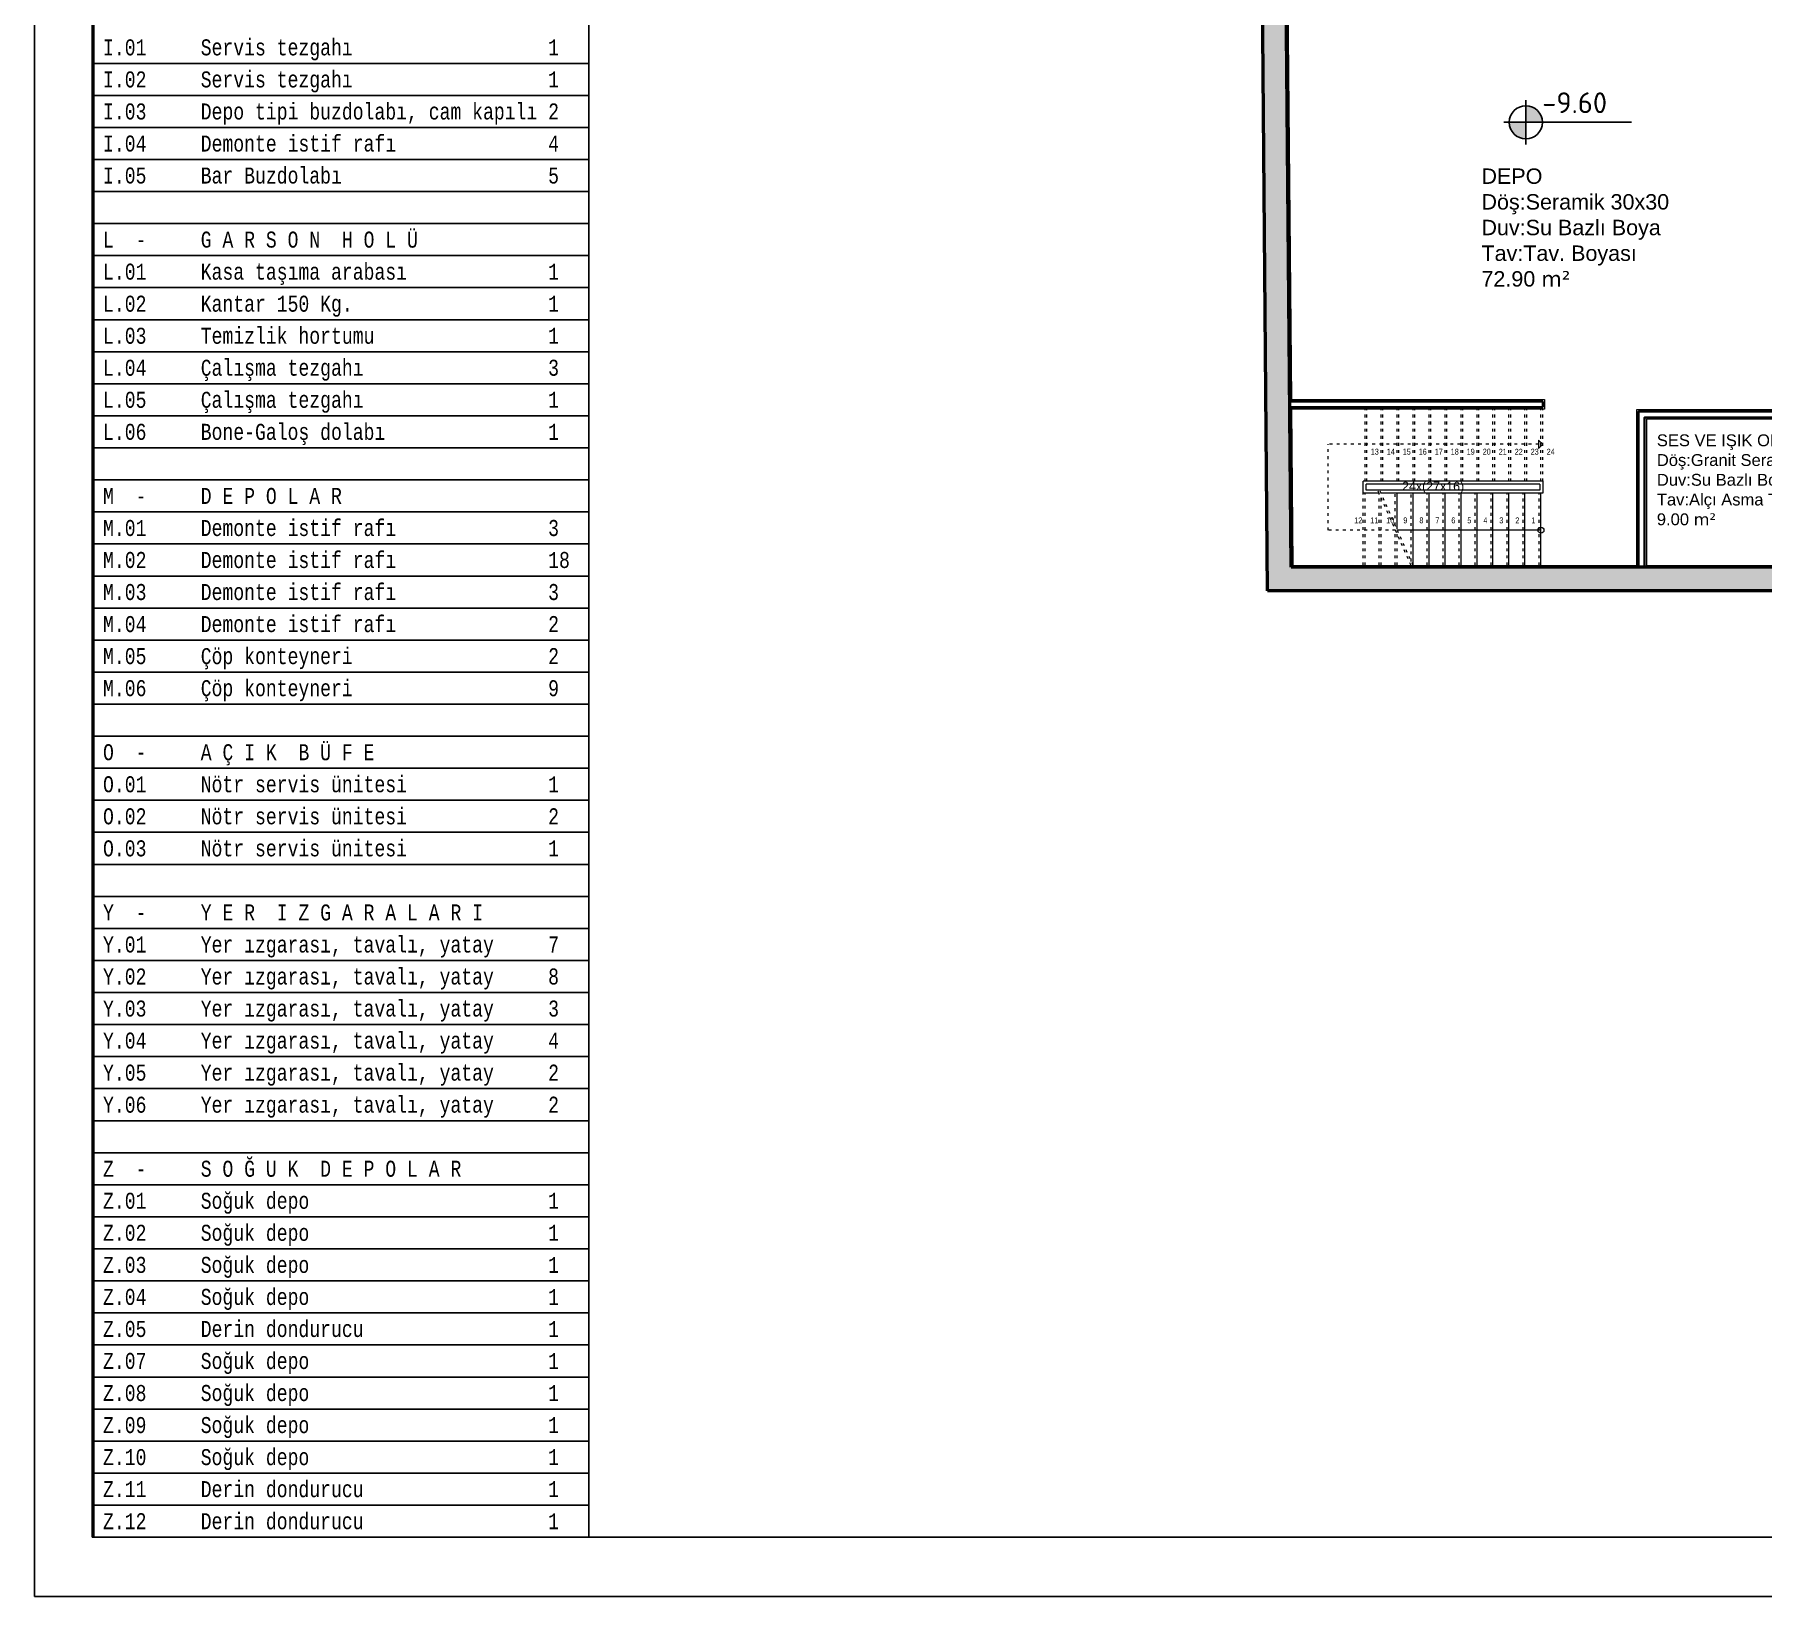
# Model space of a CAD drawing. Header units: millimetres. Extents: x 1443065 to 1517367, y 3763150 to 3779068.
# Drawn here: x 1443065 to 1445982, y 3763150 to 3765786 of the extents above; entities that cross this region are included whole.
import ezdxf
from ezdxf.enums import TextEntityAlignment as Align

# ---------------------------------------------------------------- set-up
doc = ezdxf.new("R2010")
doc.units = ezdxf.units.MM
doc.linetypes.add('ACAD_ISO03W100', pattern=[30, 12, -18])
for name, color, linetype in [('BL-I', 151, 'Continuous'), ('BL-L', 190, 'Continuous'), ('BL-M', 62, 'Continuous'), ('BL-O', 43, 'Continuous'), ('BL-Y', 144, 'Continuous'), ('BL-Z', 117, 'Continuous'), ('m-TAR_duvar', 8, 'Continuous'), ('m-YAZ_kot', 7, 'Continuous'), ('m-YAZ_pafta', 7, 'Continuous')]:
    doc.layers.add(name, color=color, linetype=linetype)
for name, color, linetype, lineweight in [('DUVAR', 2, 'Continuous', 35), ('MAHAL', 52, 'Continuous', 13), ('MERDIVEN', 4, 'Continuous', 20), ('SIVA', 3, 'Continuous', 9), ('TASIYICI', 170, 'Continuous', 50)]:
    doc.layers.add(name, color=color, linetype=linetype, lineweight=lineweight)
doc.styles.add('antet', font='monos.ttf', dxfattribs={"width": 0.8})
doc.styles.add('mono', font='isocpeur.ttf')
doc.styles.add('olculer', font='romans.shx', dxfattribs={"width": 0.8})
doc.styles.get("Standard").update_dxf_attribs({"font": 'arial.ttf'})

# ---------------------------------------------------------------- blocks, each defined once
blk = doc.blocks.new('m-plankot')
h = blk.add_hatch(color=256)
h.paths.add_polyline_path([(0, 0.144), (0, 0), (0.144, 0, 0.414214)])
h.paths.add_polyline_path([(0, -0.144), (0, 0), (-0.144, 0, 0.414214)])
for p, q in [((0, 0.192), (0, -0.192)), ((0.914, 0), (-0.192, 0))]:
    blk.add_line(p, q)
blk.add_circle((0, 0), 0.144)
blk.add_attdef('INCEKOT', (0.187, 0.1), '', height=0.18)
blk.add_attdef('KABAKOT', text='', height=0.18).set_placement((0.187, -0.1), align=Align.TOP_LEFT)

msp = doc.modelspace()

# ---------------------------------------------------------------- hatches: boundary and pattern name
at = {"layer": 'm-TAR_duvar'}
h = msp.add_hatch(dxfattribs=at)
h.set_pattern_fill('ANSI33', color=256, scale=2)
h.set_pattern_definition([(45, (27620.463, -87954.953), (-8.98025612, 8.98025612), []), (45, (27629.443, -87954.953), (-8.98025612, 8.98025612), [6.35, -3.175])])
h.paths.add_polyline_path([(1454794.4, 3768891.3), (1454777.3, 3769060.2), (1454740.2, 3769225), (1454678.9, 3769382.6), (1454596.9, 3769530.2), (1454495.4, 3769665), (1454375.9, 3769783.5), (1454239.7, 3769884.9), (1454091.6, 3769966), (1453859.6, 3770075.2), (1453406.1, 3770314.5), (1453184.7, 3770444.6), (1451717, 3771328.6), (1451249.5, 3771588), (1451035.3, 3771685.5), (1450763.6, 3771809), (1450409.2, 3771939.6), (1448897.8, 3772143), (1447435.3, 3772002.7), (1445092.3, 3771120.2), (1445146.3, 3764847.1), (1454849.9, 3764847.1)])
h.paths.add_polyline_path([(1445186, 3764887.1), (1445132.6, 3771092.6), (1447444.4, 3771963.4), (1448897.1, 3772102.8), (1450399.5, 3771900.6), (1450748.4, 3771772), (1451018.7, 3771649), (1451231.5, 3771552.3), (1451697, 3771294), (1453164.3, 3770410.2), (1453386.6, 3770279.6), (1453841.7, 3770039.4), (1454073.5, 3769930.3), (1454218, 3769851.2), (1454349.7, 3769753.1), (1454465.2, 3769638.7), (1454563.3, 3769508.3), (1454642.6, 3769365.5), (1454701.8, 3769213.3), (1454737.7, 3769053.8), (1454754.5, 3768889), (1454809.3, 3764887.1)], flags=16)
h.paths.add_polyline_path([(1452002.3, 3765847.1), (1451882.3, 3765847.1), (1451882.3, 3765967.1), (1452002.3, 3765967.1)], flags=0)
h.paths.add_polyline_path([(1452782.4, 3765847.1), (1452782.4, 3765967.1), (1452902.4, 3765967.1), (1452902.4, 3765847.1)], flags=0)
h.paths.add_polyline_path([(1451282.3, 3765847.1), (1451162.3, 3765847.1), (1451162.3, 3765967.1), (1451282.3, 3765967.1)], flags=0)
h.paths.add_polyline_path([(1452002.4, 3766436.6), (1451902.4, 3766436.6), (1451902.4, 3766536.6), (1451902.5, 3766671), (1451282.4, 3766671), (1451282.4, 3766536.6), (1451282.4, 3766436.6), (1451182.4, 3766436.6), (1451182.4, 3766536.6), (1451227.4, 3766536.6), (1451227.4, 3766716), (1451912.5, 3766716), (1451912.5, 3766726), (1451957.5, 3766726), (1451957.5, 3766716), (1451957.5, 3766536.6), (1452002.4, 3766536.6)], flags=0)
h.paths.add_polyline_path([(1453715.4, 3765317.1), (1453715.4, 3765377.1), (1453775.4, 3765377.1), (1453775.4, 3765317.1)], flags=0)
h.paths.add_polyline_path([(1452782.4, 3766436.6), (1452782.4, 3766556.6), (1452902.4, 3766556.6), (1452902.4, 3766436.6)], flags=0)
h.paths.add_polyline_path([(1453675.3, 3765847.1), (1453675.3, 3765947.1), (1453775.3, 3765947.1), (1453775.3, 3765847.1)], flags=0)
h.paths.add_polyline_path([(1451957.5, 3766816), (1451912.5, 3766816), (1451912.5, 3767203.2), (1451227.4, 3767203.2), (1451227.4, 3767446.6), (1451287.4, 3767446.6), (1451287.4, 3767406.6), (1451267.4, 3767406.6), (1451267.4, 3767243.3), (1451917.5, 3767243.3), (1451917.5, 3767406.6), (1451897.5, 3767406.6), (1451897.5, 3767446.6), (1451957.5, 3767446.6), (1451957.5, 3767203.2)], flags=0)
h.paths.add_polyline_path([(1450402.4, 3765847.1), (1450282.4, 3765847.1), (1450282.4, 3765967.1), (1450402.4, 3765967.1)], flags=0)
h.paths.add_polyline_path([(1450272.2, 3765847.1), (1450172.2, 3765847.1), (1450172.2, 3765947.1), (1450272.2, 3765947.1)], flags=0)
h.paths.add_polyline_path([(1454209.8, 3765317.1), (1454209.8, 3765377.1), (1454269.8, 3765377.1), (1454269.8, 3765317.1)], flags=0)
h.paths.add_polyline_path([(1453675.3, 3766436.6), (1453675.3, 3766536.6), (1453775.3, 3766536.6), (1453775.3, 3766436.6)], flags=0)
h.paths.add_polyline_path([(1454209.8, 3765847.1), (1454209.8, 3765907.1), (1454269.8, 3765907.1), (1454269.8, 3765847.1)], flags=0)
h.paths.add_polyline_path([(1450402.4, 3766436.6), (1450282.4, 3766436.6), (1450282.4, 3766556.6), (1450402.4, 3766556.6)], flags=0)
h.paths.add_polyline_path([(1452782.4, 3767196.6), (1452782.4, 3767316.6), (1452902.4, 3767316.6), (1452902.4, 3767196.6)], flags=0)
h.paths.add_polyline_path([(1450272.4, 3766436.6), (1450172.4, 3766436.6), (1450172.4, 3766536.6), (1450272.4, 3766536.6)], flags=0)
h.paths.add_polyline_path([(1449584.1, 3765847.1), (1449484.1, 3765847.1), (1449484.1, 3765947.1), (1449584.1, 3765947.1)], flags=0)
h.paths.add_polyline_path([(1453675.3, 3767196.6), (1453675.3, 3767296.6), (1453775.3, 3767296.6), (1453775.3, 3767196.6)], flags=0)
h.paths.add_polyline_path([(1450402.4, 3767196.6), (1450282.4, 3767196.6), (1450282.4, 3767316.6), (1450402.4, 3767316.6)], flags=0)
h.paths.add_polyline_path([(1450272.4, 3767196.6), (1450172.4, 3767196.6), (1450172.4, 3767296.6), (1450272.4, 3767296.6)], flags=0)
h.paths.add_polyline_path([(1451957.5, 3767847.6), (1451897.5, 3767847.6), (1451897.5, 3767887.6), (1451917.5, 3767887.6), (1451917.5, 3768050.8), (1451267.4, 3768050.8), (1451267.4, 3767887.6), (1451287.4, 3767887.6), (1451287.4, 3767847.6), (1451227.4, 3767847.6), (1451227.4, 3768091), (1451912.5, 3768091), (1451912.5, 3768477.2), (1451957.5, 3768477.2), (1451957.5, 3768091)], flags=0)
h.paths.add_polyline_path([(1449584.1, 3766436.6), (1449484.1, 3766436.6), (1449484.1, 3766536.6), (1449584.1, 3766536.6)], flags=0)
h.paths.add_polyline_path([(1452782.4, 3767976.6), (1452782.4, 3768096.6), (1452902.4, 3768096.6), (1452902.4, 3767976.6)], flags=0)
h.paths.add_polyline_path([(1453675.3, 3767996.6), (1453675.3, 3768096.6), (1453775.3, 3768096.6), (1453775.3, 3767996.6)], flags=0)
h.paths.add_polyline_path([(1448737.7, 3765847.1), (1448577.7, 3765847.1), (1448577.7, 3765947.1), (1448692.7, 3765947.1), (1448692.7, 3766436.6), (1448577.7, 3766436.6), (1448577.7, 3766536.6), (1448737.7, 3766536.6), (1448737.7, 3766436.6), (1448737.7, 3765947.1)], flags=0)
h.paths.add_polyline_path([(1450402.4, 3767976.6), (1450282.4, 3767976.6), (1450282.4, 3768096.6), (1450402.4, 3768096.6)], flags=0)
h.paths.add_polyline_path([(1450272.4, 3767996.6), (1450172.4, 3767996.6), (1450172.4, 3768096.6), (1450272.4, 3768096.6)], flags=0)
h.paths.add_polyline_path([(1451957.5, 3768567.2), (1451912.5, 3768567.2), (1451912.5, 3768577.2), (1451227.4, 3768577.2), (1451227.4, 3768756.6), (1451172.4, 3768756.6), (1451172.4, 3768856.6), (1451282.4, 3768856.6), (1451282.4, 3768756.6), (1451282.4, 3768622.2), (1451902.5, 3768622.2), (1451902.5, 3768756.6), (1451902.4, 3768756.6), (1451902.4, 3768856.6), (1452002.4, 3768856.6), (1452002.4, 3768756.6), (1451957.5, 3768756.6), (1451957.5, 3768577.2)], flags=0)
h.paths.add_polyline_path([(1452002.4, 3768756.6), (1451902.4, 3768756.6), (1451902.4, 3768856.6), (1452002.4, 3768856.6)], flags=0)
h.paths.add_polyline_path([(1452782.4, 3768736.6), (1452782.4, 3768856.6), (1452902.4, 3768856.6), (1452902.4, 3768736.6)], flags=0)
h.paths.add_polyline_path([(1448737.7, 3767196.6), (1448577.7, 3767196.6), (1448577.7, 3767296.6), (1448737.7, 3767296.6)], flags=0)
h.paths.add_polyline_path([(1453675.3, 3768756.6), (1453675.3, 3768856.6), (1453775.3, 3768856.6), (1453775.3, 3768756.6)], flags=0)
h.paths.add_polyline_path([(1450402.4, 3768736.6), (1450282.4, 3768736.6), (1450282.4, 3768856.6), (1450402.4, 3768856.6)], flags=0)
h.paths.add_polyline_path([(1447937.7, 3765847.1), (1447837.7, 3765847.1), (1447837.7, 3765947.1), (1447937.7, 3765947.1)], flags=0)
h.paths.add_polyline_path([(1450272.4, 3768756.6), (1450172.4, 3768756.6), (1450172.4, 3768856.6), (1450272.4, 3768856.6)], flags=0)
h.paths.add_polyline_path([(1453744.5, 3768902.5), (1453693.1, 3768933.4), (1453724, 3768984.9), (1453775.4, 3768954)], flags=0)
h.paths.add_polyline_path([(1452002.4, 3769327.1), (1451882.4, 3769327.1), (1451882.4, 3769447.1), (1452002.4, 3769447.1)], flags=0)
h.paths.add_polyline_path([(1447937.7, 3766436.6), (1447837.7, 3766436.6), (1447837.7, 3766536.6), (1447937.7, 3766536.6)], flags=0)
h.paths.add_polyline_path([(1451282.4, 3769327.1), (1451162.4, 3769327.1), (1451162.4, 3769447.1), (1451282.4, 3769447.1)], flags=0)
h.paths.add_polyline_path([(1448737.7, 3767996.6), (1448577.7, 3767996.6), (1448577.7, 3768096.6), (1448737.7, 3768096.6)], flags=0)
h.paths.add_polyline_path([(1449584.1, 3768756.6), (1449484.1, 3768756.6), (1449484.1, 3768856.6), (1449584.1, 3768856.6)], flags=0)
h.paths.add_polyline_path([(1450402.4, 3769327.1), (1450282.4, 3769327.1), (1450282.4, 3769447.1), (1450402.4, 3769447.1)], flags=0)
h.paths.add_polyline_path([(1447937.7, 3767196.6), (1447837.7, 3767196.6), (1447837.7, 3767296.6), (1447937.7, 3767296.6)], flags=0)
h.paths.add_polyline_path([(1450272.4, 3769347.1), (1450172.4, 3769347.1), (1450172.4, 3769447.1), (1450272.4, 3769447.1)], flags=0)
h.paths.add_polyline_path([(1448737.7, 3768676.6), (1448637.7, 3768676.6), (1448637.7, 3768856.6), (1448737.7, 3768856.6)], flags=0)
h.paths.add_polyline_path([(1449584.1, 3769347.1), (1449484.1, 3769347.1), (1449484.1, 3769447.1), (1449584.1, 3769447.1)], flags=0)
h.paths.add_polyline_path([(1447037.7, 3765847.1), (1446937.7, 3765847.1), (1446937.7, 3765947.1), (1447037.7, 3765947.1)], flags=0)
h.paths.add_polyline_path([(1447937.7, 3767996.6), (1447837.7, 3767996.6), (1447837.7, 3768096.6), (1447937.7, 3768096.6)], flags=0)
h.paths.add_polyline_path([(1447037.7, 3766436.6), (1446937.7, 3766436.6), (1446937.7, 3766536.6), (1447037.7, 3766536.6)], flags=0)
h.paths.add_polyline_path([(1451282.4, 3770304.3), (1451182.4, 3770304.3), (1451182.4, 3770444.3), (1451212.4, 3770486.3), (1451322.4, 3770421.3)], flags=0)
h.paths.add_polyline_path([(1447037.7, 3767196.6), (1446937.7, 3767196.6), (1446937.7, 3767296.6), (1447037.7, 3767296.6)], flags=0)
h.paths.add_polyline_path([(1448737.7, 3769347.1), (1448637.7, 3769347.1), (1448637.7, 3769447.1), (1448737.7, 3769447.1)], flags=0)
h.paths.add_polyline_path([(1447937.7, 3768756.6), (1447837.7, 3768756.6), (1447837.7, 3768856.6), (1447937.7, 3768856.6)], flags=0)
h.paths.add_polyline_path([(1450382.4, 3770315.6), (1450282.4, 3770315.6), (1450282.4, 3770415.6), (1450382.4, 3770415.6)], flags=0)
h.paths.add_polyline_path([(1450272.4, 3770315.6), (1450172.4, 3770315.6), (1450172.4, 3770415.6), (1450272.4, 3770415.6)], flags=0)
h.paths.add_polyline_path([(1446297.7, 3765847.1), (1446137.7, 3765847.1), (1446137.7, 3765947.1), (1446137.7, 3766436.6), (1446137.7, 3766536.6), (1446137.7, 3767196.6), (1446137.7, 3767296.6), (1446137.7, 3767996.6), (1446137.7, 3768096.6), (1446297.7, 3768096.6), (1446297.7, 3767996.6), (1446167.7, 3767996.6), (1446167.7, 3767296.6), (1446297.7, 3767296.6), (1446297.7, 3767196.6), (1446167.7, 3767196.6), (1446167.7, 3766536.6), (1446297.7, 3766536.6), (1446297.7, 3766436.6), (1446182.7, 3766436.6), (1446182.7, 3765947.1), (1446297.7, 3765947.1)], flags=0)
h.paths.add_polyline_path([(1447037.7, 3767996.6), (1446937.7, 3767996.6), (1446937.7, 3768096.6), (1447037.7, 3768096.6)], flags=0)
h.paths.add_polyline_path([(1449584.1, 3770315.6), (1449484.1, 3770315.6), (1449484.1, 3770415.6), (1449584.1, 3770415.6)], flags=0)
h.paths.add_polyline_path([(1447937.7, 3769347.1), (1447837.7, 3769347.1), (1447837.7, 3769447.1), (1447937.7, 3769447.1)], flags=0)
h.paths.add_polyline_path([(1450382.4, 3770936.7), (1450282.4, 3770936.7), (1450282.4, 3771036.7), (1450382.4, 3771036.7)], flags=0)
h.paths.add_polyline_path([(1450272.4, 3770936.7), (1450172.4, 3770936.7), (1450172.4, 3771036.7), (1450272.4, 3771036.7)], flags=0)
h.paths.add_polyline_path([(1447037.7, 3768756.6), (1446937.7, 3768756.6), (1446937.7, 3768811.6), (1446237.7, 3768811.6), (1446237.7, 3768676.6), (1446137.7, 3768676.6), (1446137.7, 3768856.6), (1446237.7, 3768856.6), (1446937.7, 3768856.6), (1447037.7, 3768856.6)], flags=0)
h.paths.add_polyline_path([(1448737.7, 3770315.6), (1448637.7, 3770315.6), (1448637.7, 3770415.6), (1448737.7, 3770415.6)], flags=0)
h.paths.add_polyline_path([(1449584.1, 3770936.7), (1449484.1, 3770936.7), (1449484.1, 3771036.7), (1449584.1, 3771036.7)], flags=0)
h.paths.add_polyline_path([(1447037.7, 3769347.1), (1446937.7, 3769347.1), (1446937.7, 3769447.1), (1447037.7, 3769447.1)], flags=0)
h.paths.add_polyline_path([(1447937.7, 3770315.6), (1447837.7, 3770315.6), (1447837.7, 3770415.6), (1447937.7, 3770415.6)], flags=0)
h.paths.add_polyline_path([(1448737.7, 3770936.7), (1448637.7, 3770936.7), (1448637.7, 3771036.7), (1448737.7, 3771036.7)], flags=0)
h.paths.add_polyline_path([(1447937.7, 3770936.7), (1447837.7, 3770936.7), (1447837.7, 3770994.8), (1447050.8, 3770749.4), (1446602.7, 3770578.5), (1446587.7, 3770615.6), (1447037.7, 3770787.2), (1447837.7, 3771036.7), (1447837.7, 3771036.7), (1447937.7, 3771036.7)], flags=0)
h.paths.add_polyline_path([(1446237.7, 3769347.1), (1446137.7, 3769347.1), (1446137.7, 3769447.1), (1446237.7, 3769447.1)], flags=0)
h.paths.add_polyline_path([(1447037.7, 3770315.6), (1446937.7, 3770315.6), (1446937.7, 3770415.6), (1447037.7, 3770415.6)], flags=0)
h.paths.add_polyline_path([(1448660, 3771597.8), (1447860.1, 3771521.2), (1447552.7, 3771491.7), (1447491.4, 3771468.2), (1447044.9, 3771300), (1446969.9, 3771271.8), (1446669.6, 3771158.6), (1446594.8, 3771130.5), (1446580.7, 3771167.9), (1446655.5, 3771196.1), (1446955.9, 3771309.2), (1447030.7, 3771337.4), (1447477, 3771505.5), (1447543.4, 3771531), (1447856.3, 3771561), (1448656.3, 3771637.6), (1448735.8, 3771645.3), (1448739.6, 3771605.5)], flags=0)
h.paths.add_polyline_path([(1446237.7, 3770315.6), (1446137.7, 3770315.6), (1446137.7, 3770415.6), (1446237.7, 3770415.6)], flags=0)
h.paths.add_polyline_path([(1445658.5, 3770330.6), (1445618.5, 3770330.6), (1445618.5, 3770415.6), (1445658.5, 3770415.6)], flags=0)
h.paths.add_polyline_path([(1446219.6, 3770989.2), (1446144.8, 3770961), (1446130.7, 3770998.4), (1446205.5, 3771026.6)], flags=0)
h.paths.add_polyline_path([(1445658, 3770633.3), (1445618, 3770633.3), (1445618, 3770676.3), (1445622.2, 3770719), (1445637.3, 3770759.3), (1445660.3, 3770795.7), (1445690.2, 3770826.7), (1445725.7, 3770851), (1445765.4, 3770867.7), (1445808, 3770875.8), (1445821, 3770837.3), (1445785.5, 3770830.1), (1445752.2, 3770815.9), (1445722.3, 3770795.4), (1445697, 3770769.4), (1445677.2, 3770739), (1445663.8, 3770705.3), (1445659, 3770670.8)], flags=0)

# ---------------------------------------------------------------- linework, layer by layer
at = {"layer": 'BL-I'}
for points in [[(1443161.9, 3765737.6), (1444000.2, 3765737.6)], [(1443161.9, 3765683.5), (1444000.2, 3765683.5)], [(1443161.9, 3765629.4), (1444000.2, 3765629.4)], [(1443161.9, 3765575.3), (1444000.2, 3765575.3)], [(1443161.9, 3765521.2), (1444000.2, 3765521.2)], [(1443161.9, 3765467.2), (1444000.2, 3765467.2)]]:
    msp.add_lwpolyline(points, dxfattribs=at)
at = {"layer": 'BL-L'}
for points in [[(1443161.9, 3765413.1), (1444000.2, 3765413.1)], [(1443161.9, 3765359), (1444000.2, 3765359)], [(1443161.9, 3765304.9), (1444000.2, 3765304.9)], [(1443161.9, 3765250.8), (1444000.2, 3765250.8)], [(1443161.9, 3765196.7), (1444000.2, 3765196.7)], [(1443161.9, 3765142.7), (1444000.2, 3765142.7)], [(1443161.9, 3765088.6), (1444000.2, 3765088.6)], [(1443161.9, 3765034.5), (1444000.2, 3765034.5)]]:
    msp.add_lwpolyline(points, dxfattribs=at)
at = {"layer": 'BL-M'}
for points in [[(1443161.9, 3764980.4), (1444000.2, 3764980.4)], [(1443161.9, 3764926.3), (1444000.2, 3764926.3)], [(1443161.9, 3764872.2), (1444000.2, 3764872.2)], [(1443161.9, 3764818.2), (1444000.2, 3764818.2)], [(1443161.9, 3764764.1), (1444000.2, 3764764.1)], [(1443161.9, 3764710), (1444000.2, 3764710)], [(1443161.9, 3764655.9), (1444000.2, 3764655.9)], [(1443161.9, 3764601.8), (1444000.2, 3764601.8)]]:
    msp.add_lwpolyline(points, dxfattribs=at)
at = {"layer": 'BL-O'}
for points in [[(1443161.9, 3764547.7), (1444000.2, 3764547.7)], [(1443161.9, 3764493.6), (1444000.2, 3764493.6)], [(1443161.9, 3764439.6), (1444000.2, 3764439.6)], [(1443161.9, 3764385.5), (1444000.2, 3764385.5)], [(1443161.9, 3764331.4), (1444000.2, 3764331.4)]]:
    msp.add_lwpolyline(points, dxfattribs=at)
at = {"layer": 'BL-Y'}
for points in [[(1443161.9, 3764277.3), (1444000.2, 3764277.3)], [(1443161.9, 3764223.2), (1444000.2, 3764223.2)], [(1443161.9, 3764169.1), (1444000.2, 3764169.1)], [(1443161.9, 3764115.1), (1444000.2, 3764115.1)], [(1443161.9, 3764061), (1444000.2, 3764061)], [(1443161.9, 3764006.9), (1444000.2, 3764006.9)], [(1443161.9, 3763952.8), (1444000.2, 3763952.8)], [(1443161.9, 3763898.7), (1444000.2, 3763898.7)]]:
    msp.add_lwpolyline(points, dxfattribs=at)
at = {"layer": 'BL-Z'}
for p, q in [((1443161.9, 3773038.9), (1443161.9, 3763249.7)), ((1443164.6, 3773049.7), (1443164.6, 3763260.5)), ((1444000.2, 3773038.9), (1444000.2, 3763249.7))]:
    msp.add_line(p, q, dxfattribs=at)
for points in [[(1443161.9, 3763844.6), (1444000.2, 3763844.6)], [(1443161.9, 3763790.6), (1444000.2, 3763790.6)], [(1443161.9, 3763736.5), (1444000.2, 3763736.5)], [(1443161.9, 3763682.4), (1444000.2, 3763682.4)], [(1443161.9, 3763628.3), (1444000.2, 3763628.3)], [(1443161.9, 3763574.2), (1444000.2, 3763574.2)], [(1443161.9, 3763520.1), (1444000.2, 3763520.1)], [(1443161.9, 3763466.1), (1444000.2, 3763466.1)], [(1443161.9, 3763412), (1444000.2, 3763412)], [(1443161.9, 3763357.9), (1444000.2, 3763357.9)], [(1443161.9, 3763303.8), (1444000.2, 3763303.8)], [(1443161.9, 3763249.7), (1444000.2, 3763249.7)]]:
    msp.add_lwpolyline(points, dxfattribs=at)
at = {"layer": 'DUVAR'}
for p, q in [((1445610.9, 3765167.1), (1445183.5, 3765167.1)), ((1445610.9, 3765157.1), (1445610.9, 3765167.1)), ((1445610.9, 3765157.1), (1445183.6, 3765157.1))]:
    msp.add_line(p, q, dxfattribs=at)
for points in [[(1445772.8, 3764887.1), (1445772.8, 3765150.1), (1446137.7, 3765150.1)], [(1445782.8, 3764887.1), (1445782.8, 3765140.1)], [(1445782.8, 3764974.5), (1445782.8, 3765140.1), (1446137.8, 3765140.1)], [(1445782.8, 3764895.1), (1445782.8, 3764974.5)]]:
    msp.add_lwpolyline(points, dxfattribs=at)
at = {"layer": 'm-YAZ_pafta'}
for points in [[(1443064.6, 3773149.7), (1456820.5, 3773149.7), (1456820.5, 3763149.7), (1443064.6, 3763149.7)], [(1443164.6, 3773049.7), (1456720.5, 3773049.7), (1456720.5, 3763249.7), (1443164.6, 3763249.7)]]:
    msp.add_lwpolyline(points, close=True, dxfattribs=at)
at = {"layer": 'MERDIVEN', "linetype": 'ACAD_ISO03W100', "ltscale": 0.4}
for p, q in [((1445310.9, 3765032.1), (1445310.9, 3765154.1)), ((1445313.9, 3765032.1), (1445313.9, 3765154.1)), ((1445337.9, 3765032.1), (1445337.9, 3765154.1)), ((1445340.9, 3765032.1), (1445340.9, 3765154.1)), ((1445364.9, 3765032.1), (1445364.9, 3765154.1)), ((1445367.9, 3765032.1), (1445367.9, 3765154.1)), ((1445391.9, 3765032.1), (1445391.9, 3765154.1)), ((1445394.9, 3765032.1), (1445394.9, 3765154.1)), ((1445418.9, 3765032.1), (1445418.9, 3765154.1)), ((1445421.9, 3765032.1), (1445421.9, 3765154.1)), ((1445445.9, 3765032.1), (1445445.9, 3765154.1)), ((1445448.9, 3765032.1), (1445448.9, 3765154.1)), ((1445472.9, 3765032.1), (1445472.9, 3765154.1)), ((1445475.9, 3765032.1), (1445475.9, 3765154.1)), ((1445499.9, 3765032.1), (1445499.9, 3765154.1)), ((1445502.9, 3765032.1), (1445502.9, 3765154.1)), ((1445526.9, 3765032.1), (1445526.9, 3765154.1)), ((1445529.9, 3765032.1), (1445529.9, 3765154.1)), ((1445553.9, 3765032.1), (1445553.9, 3765154.1)), ((1445556.9, 3765032.1), (1445556.9, 3765154.1)), ((1445580.9, 3765032.1), (1445580.9, 3765154.1)), ((1445583.9, 3765032.1), (1445583.9, 3765154.1)), ((1445607.9, 3765032.1), (1445607.9, 3765154.1)), ((1445610.9, 3765032.1), (1445610.9, 3765154.1)), ((1445603.8, 3765094.6), (1445248.4, 3765094.6)), ((1445248.4, 3764949.6), (1445248.4, 3765094.6)), ((1445388.6, 3764890.1), (1445332.4, 3765017.1)), ((1445391.9, 3764890.1), (1445335.7, 3765017.1)), ((1445307.9, 3764890.1), (1445307.9, 3765012.1)), ((1445310.9, 3764890.1), (1445310.9, 3765012.1)), ((1445334.9, 3764890.1), (1445334.9, 3765011.4)), ((1445337.9, 3764890.1), (1445337.9, 3765004.7)), ((1445361.9, 3764957.8), (1445361.9, 3765012.1)), ((1445388.9, 3764896.9), (1445388.9, 3765012.1)), ((1445415.9, 3764890.1), (1445415.9, 3765012.1)), ((1445442.9, 3764890.1), (1445442.9, 3765012.1)), ((1445469.9, 3764890.1), (1445469.9, 3765012.1)), ((1445496.9, 3764890.1), (1445496.9, 3765012.1)), ((1445523.9, 3764890.1), (1445523.9, 3765012.1)), ((1445550.9, 3764890.1), (1445550.9, 3765012.1)), ((1445577.9, 3764890.1), (1445577.9, 3765012.1)), ((1445604.9, 3764890.1), (1445604.9, 3765012.1)), ((1445362.3, 3764949.6), (1445248.4, 3764949.6)), ((1445361.9, 3764890.1), (1445361.9, 3764950.4)), ((1445364.9, 3764890.1), (1445364.9, 3764943.7))]:
    msp.add_line(p, q, dxfattribs=at)
at = {"layer": 'MERDIVEN'}
for p, q in [((1445610.9, 3765094.6), (1445603.8, 3765101.7)), ((1445603.8, 3765101.7), (1445603.8, 3765087.5)), ((1445610.9, 3765094.6), (1445603.8, 3765087.5)), ((1445610.9, 3765032.1), (1445307.9, 3765032.1)), ((1445307.9, 3765012.1), (1445307.9, 3765032.1)), ((1445605.9, 3765027.1), (1445312.9, 3765027.1)), ((1445312.9, 3765017.1), (1445312.9, 3765027.1)), ((1445332.4, 3765017.1), (1445312.9, 3765017.1)), ((1445605.9, 3765017.1), (1445332.4, 3765017.1)), ((1445605.9, 3765027.1), (1445605.9, 3765017.1)), ((1445610.9, 3765032.9), (1445610.9, 3765012.1)), ((1445334.6, 3765012.1), (1445307.9, 3765012.1)), ((1445610.9, 3765012.1), (1445337.9, 3765012.1)), ((1445364.9, 3764951.1), (1445364.9, 3765012.1)), ((1445391.9, 3764890.1), (1445391.9, 3765012.1)), ((1445418.9, 3764890.1), (1445418.9, 3765012.1)), ((1445445.9, 3764890.1), (1445445.9, 3765012.1)), ((1445472.9, 3764890.1), (1445472.9, 3765012.1)), ((1445499.9, 3764890.1), (1445499.9, 3765012.1)), ((1445526.9, 3764890.1), (1445526.9, 3765012.1)), ((1445553.9, 3764890.1), (1445553.9, 3765012.1)), ((1445580.9, 3764890.1), (1445580.9, 3765012.1)), ((1445607.9, 3764890.1), (1445607.9, 3765012.1)), ((1445607.9, 3764949.6), (1445365.6, 3764949.6))]:
    msp.add_line(p, q, dxfattribs=at)
msp.add_circle((1445607.9, 3764949.6), 5, dxfattribs=at)
at = {"layer": 'SIVA'}
for points in [[(1445897.7, 3766523.6), (1445890.7, 3766523.6), (1445890.7, 3766213.8), (1445308.5, 3766213.8), (1445308.5, 3765844.1), (1445180.7, 3765844.1), (1445186.5, 3765170.1), (1445613.9, 3765170.1), (1445613.9, 3765154.1), (1445186.6, 3765154.1), (1445188.9, 3764890.1), (1445769.8, 3764890.1), (1445769.8, 3765153.1), (1446134.7, 3765153.1), (1446134.7, 3765657.1)], [(1446134.7, 3764997.1), (1446134.8, 3765137.1), (1445785.8, 3765137.1), (1445785.8, 3764890.1), (1446134.7, 3764890.1), (1446134.7, 3764907.1)]]:
    msp.add_lwpolyline(points, dxfattribs=at)
at = {"layer": 'TASIYICI'}
for p, q in [((1445146.3, 3764847.1), (1445092.3, 3771120.2)), ((1445186, 3764887.1), (1445132.6, 3771092.6)), ((1454809.3, 3764887.1), (1445186, 3764887.1)), ((1454849.9, 3764847.1), (1445146.3, 3764847.1))]:
    msp.add_line(p, q, dxfattribs=at)

# ---------------------------------------------------------------- block references
at = {"layer": 'm-YAZ_kot'}
ref = msp.add_blockref('m-plankot', (1445582.4, 3765638.1), dxfattribs=dict(at, xscale=194.90625, yscale=194.90625, zscale=194.90625))
ref.add_attrib('INCEKOT', '-9.60', dxfattribs={"layer": '0', "height": 35.08, "rotation": 0, "style": 'mono'}).set_placement((1445610, 3765643.1), align=Align.BOTTOM_LEFT)

# ---------------------------------------------------------------- texts
at = {"char_height": 10, "width": 299.831, "attachment_point": 7, "style": 'olculer'}
for s, insert in [('{\\f@Arial Unicode MS|b0|i0|c162|p34;13}', (1445320.5, 3765077)), ('{\\f@Arial Unicode MS|b0|i0|c162|p34;14}', (1445347.5, 3765077)), ('{\\f@Arial Unicode MS|b0|i0|c162|p34;15}', (1445374.5, 3765077)), ('{\\f@Arial Unicode MS|b0|i0|c162|p34;16}', (1445401.5, 3765077)), ('{\\f@Arial Unicode MS|b0|i0|c162|p34;17}', (1445428.5, 3765077)), ('{\\f@Arial Unicode MS|b0|i0|c162|p34;18}', (1445455.5, 3765077)), ('{\\f@Arial Unicode MS|b0|i0|c162|p34;19}', (1445482.5, 3765077)), ('{\\f@Arial Unicode MS|b0|i0|c162|p34;20}', (1445509.5, 3765077)), ('{\\f@Arial Unicode MS|b0|i0|c162|p34;21}', (1445536.5, 3765077)), ('{\\f@Arial Unicode MS|b0|i0|c162|p34;22}', (1445563.5, 3765077)), ('{\\f@Arial Unicode MS|b0|i0|c162|p34;23}', (1445590.5, 3765077)), ('{\\f@Arial Unicode MS|b0|i0|c162|p34;24}', (1445617.5, 3765077)), ('{\\f@Arial Unicode MS|b0|i0|c162|p34;12}', (1445292.7, 3764961.1)), ('{\\f@Arial Unicode MS|b0|i0|c162|p34;11}', (1445319.7, 3764961.1)), ('{\\f@Arial Unicode MS|b0|i0|c162|p34;10}', (1445346.7, 3764961.1)), ('{\\f@Arial Unicode MS|b0|i0|c162|p34;9}', (1445375.6, 3764961.1)), ('{\\f@Arial Unicode MS|b0|i0|c162|p34;8}', (1445402.6, 3764961.1)), ('{\\f@Arial Unicode MS|b0|i0|c162|p34;7}', (1445429.6, 3764961.1)), ('{\\f@Arial Unicode MS|b0|i0|c162|p34;6}', (1445456.6, 3764961.1)), ('{\\f@Arial Unicode MS|b0|i0|c162|p34;5}', (1445483.6, 3764961.1)), ('{\\f@Arial Unicode MS|b0|i0|c162|p34;4}', (1445510.6, 3764961.1)), ('{\\f@Arial Unicode MS|b0|i0|c162|p34;3}', (1445537.6, 3764961.1)), ('{\\f@Arial Unicode MS|b0|i0|c162|p34;2}', (1445564.6, 3764961.1)), ('{\\f@Arial Unicode MS|b0|i0|c162|p34;1}', (1445591.6, 3764961.1))]:
    msp.add_mtext(s, dxfattribs=dict(at, insert=insert))
at = {"layer": 'BL-I', "style": 'antet', "width": 0.8}
for s, p in [(' I.01     Servis tezgahı                  1', (1443161.9, 3765751.1)), (' I.02     Servis tezgahı                  1', (1443161.9, 3765697)), (' I.03     Depo tipi buzdolabı, cam kapılı 2', (1443161.9, 3765642.9)), (' I.04     Demonte istif rafı              4', (1443161.9, 3765588.8)), (' I.05     Bar Buzdolabı                   5', (1443161.9, 3765534.8))]:
    msp.add_text(s, height=27.042, dxfattribs=at).set_placement(p)
at = {"layer": 'BL-L', "style": 'antet', "width": 0.8}
for s, p in [(' L  -     G A R S O N  H O L Ü', (1443161.9, 3765426.6)), (' L.01     Kasa taşıma arabası             1', (1443161.9, 3765372.5)), (' L.02     Kantar 150 Kg.                  1', (1443161.9, 3765318.4)), (' L.03     Temizlik hortumu                1', (1443161.9, 3765264.3)), (' L.04     Çalışma tezgahı                 3', (1443161.9, 3765210.3)), (' L.05     Çalışma tezgahı                 1', (1443161.9, 3765156.2)), (' L.06     Bone-Galoş dolabı               1', (1443161.9, 3765102.1))]:
    msp.add_text(s, height=27.042, dxfattribs=at).set_placement(p)
at = {"layer": 'BL-M', "style": 'antet', "width": 0.8}
for s, p in [(' M  -     D E P O L A R', (1443161.9, 3764993.9)), (' M.01     Demonte istif rafı              3', (1443161.9, 3764939.8)), (' M.02     Demonte istif rafı              18', (1443161.9, 3764885.8)), (' M.03     Demonte istif rafı              3', (1443161.9, 3764831.7)), (' M.04     Demonte istif rafı              2', (1443161.9, 3764777.6)), (' M.05     Çöp konteyneri                  2', (1443161.9, 3764723.5)), (' M.06     Çöp konteyneri                  9', (1443161.9, 3764669.4))]:
    msp.add_text(s, height=27.042, dxfattribs=at).set_placement(p)
at = {"layer": 'BL-O', "style": 'antet', "width": 0.8}
for s, p in [(' O  -     A Ç I K  B Ü F E', (1443161.9, 3764561.3)), (' O.01     Nötr servis ünitesi             1', (1443161.9, 3764507.2)), (' O.02     Nötr servis ünitesi             2', (1443161.9, 3764453.1)), (' O.03     Nötr servis ünitesi             1', (1443161.9, 3764399))]:
    msp.add_text(s, height=27.042, dxfattribs=at).set_placement(p)
at = {"layer": 'BL-Y', "style": 'antet', "width": 0.8}
for s, p in [(' Y  -     Y E R  I Z G A R A L A R I', (1443161.9, 3764290.8)), (' Y.01     Yer ızgarası, tavalı, yatay     7', (1443161.9, 3764236.7)), (' Y.02     Yer ızgarası, tavalı, yatay     8', (1443161.9, 3764182.7)), (' Y.03     Yer ızgarası, tavalı, yatay     3', (1443161.9, 3764128.6)), (' Y.04     Yer ızgarası, tavalı, yatay     4', (1443161.9, 3764074.5)), (' Y.05     Yer ızgarası, tavalı, yatay     2', (1443161.9, 3764020.4)), (' Y.06     Yer ızgarası, tavalı, yatay     2', (1443161.9, 3763966.3))]:
    msp.add_text(s, height=27.042, dxfattribs=at).set_placement(p)
at = {"layer": 'BL-Z', "style": 'antet', "width": 0.8}
for s, p in [(' Z  -     S O Ğ U K  D E P O L A R', (1443161.9, 3763858.2)), (' Z.01     Soğuk depo                      1', (1443161.9, 3763804.1)), (' Z.02     Soğuk depo                      1', (1443161.9, 3763750)), (' Z.03     Soğuk depo                      1', (1443161.9, 3763695.9)), (' Z.04     Soğuk depo                      1', (1443161.9, 3763641.8)), (' Z.05     Derin dondurucu                 1', (1443161.9, 3763587.7)), (' Z.07     Soğuk depo                      1', (1443161.9, 3763533.7)), (' Z.08     Soğuk depo                      1', (1443161.9, 3763479.6)), (' Z.09     Soğuk depo                      1', (1443161.9, 3763425.5)), (' Z.10     Soğuk depo                      1', (1443161.9, 3763371.4)), (' Z.11     Derin dondurucu                 1', (1443161.9, 3763317.3)), (' Z.12     Derin dondurucu                 1', (1443161.9, 3763263.2))]:
    msp.add_text(s, height=27.042, dxfattribs=at).set_placement(p)
at = {"layer": 'MAHAL', "attachment_point": 7}
for s, insert, char_height, width in [('{\\f@Arial Unicode MS|b0|i0|c162|p34;DEPO\\PDöş:Seramik 30x30\\PDuv:Su Bazlı Boya\\PTav:Tav. Boyası\\P72.90 \\fVerdana|b0|i0|c162|p34;m²}', (1445507.4, 3765360.5), 26, 661.233), ('{\\f@Arial Unicode MS|b0|i0|c162|p34;SES VE IŞIK ODASI\\PDöş:Granit Seramik 60x60\\PDuv:Su Bazlı Boya\\PTav:Alçı Asma Tavan\\P9.00 \\fVerdana|b0|i0|c162|p34;m²}', (1445803.5, 3764957.7), 20, 353.06), ('{\\f@Arial Unicode MS|b0|i0|c162|p34;24x(27x16)}', (1445373.4, 3765011.8), 15, 151.807)]:
    msp.add_mtext(s, dxfattribs=dict(at, insert=insert, char_height=char_height, width=width))

doc.saveas('drawing.dxf')
